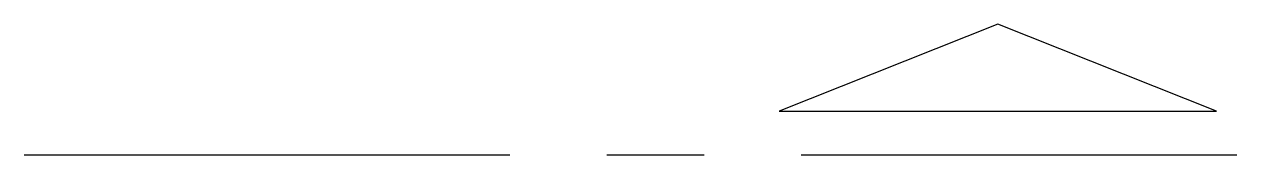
# Model space of a CAD drawing. Extents: x 0.86 to 3.98, y 1.72 to 2.05.
import ezdxf

# ---------------------------------------------------------------- set-up
doc = ezdxf.new("R2010")
doc.units = 0
doc.header["$MEASUREMENT"] = 0
doc.linetypes.add('CENTER', pattern=[2, 1.25, -0.25, 0.25, -0.25])
doc.layers.add('CORTE', color=3, linetype='CENTER')
doc.layers.add('NOMES', color=2, linetype='CONTINUOUS')

msp = doc.modelspace()

# ---------------------------------------------------------------- linework, layer by layer
at = {"layer": 'CORTE'}
msp.add_line((0.8634, 1.7182), (3.9844, 1.7182), dxfattribs=at)
at = {"layer": 'NOMES'}
for p, q in [((3.3694, 2.0532), (2.8062, 1.83)), ((3.9327, 1.83), (3.3694, 2.0532)), ((2.8062, 1.83), (3.9327, 1.83))]:
    msp.add_line(p, q, dxfattribs=at)

doc.saveas('drawing.dxf')
